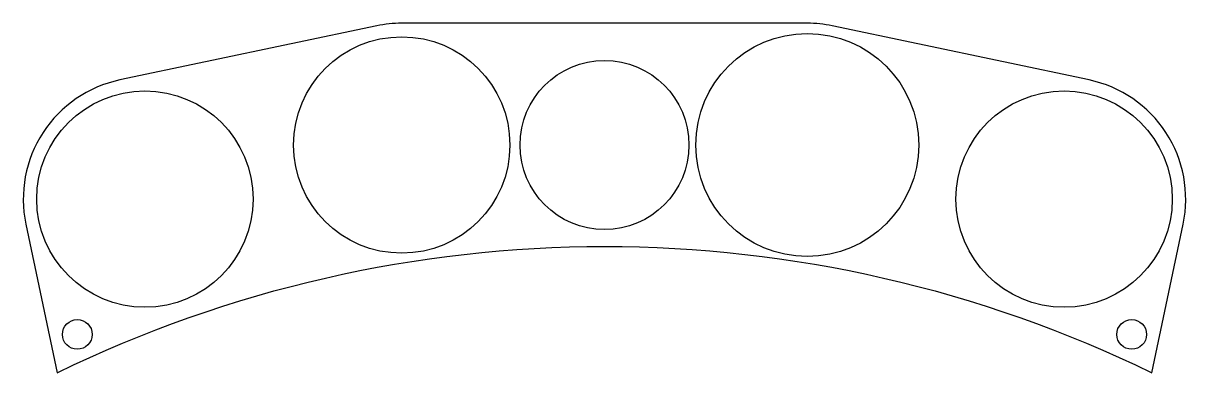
# Model space of a CAD drawing. Header units: millimetres. Extents: x -43 to 43, y -16.8 to 9.
import ezdxf

# ---------------------------------------------------------------- set-up
doc = ezdxf.new("R2010")
doc.units = ezdxf.units.MM
doc.layers.get('0').update_dxf_attribs({"linetype": 'CONTINUOUS'})

msp = doc.modelspace()

# ---------------------------------------------------------------- linework, layer by layer
msp.add_lwpolyline([(-40.495, -16.835, -0.230525), (40.495, -16.835), (42.807, -5.854, 0.414214), (35.854, 4.807), (16.854, 8.807, 0.051921), (15, 9), (-15, 9, 0.051921), (-16.854, 8.807), (-35.854, 4.807, 0.414214), (-42.807, -5.854)], format="xyb", close=True)
for centre, radius in [((-15, 0), 8), ((15, 0), 8.246), ((0, 0), 6.25), ((-34, -4), 8), ((34, -4), 8), ((-39, -14), 1.1), ((39, -14), 1.1)]:
    msp.add_circle(centre, radius)

doc.saveas('drawing.dxf')
